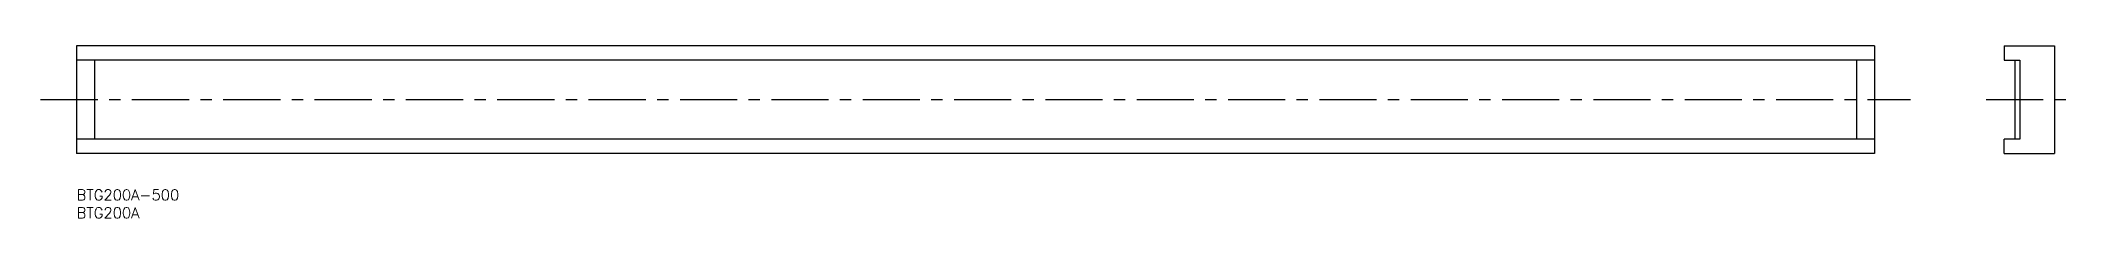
# Model space of a CAD drawing. Extents: x -10 to 555, y -8 to 40.
import ezdxf

# ---------------------------------------------------------------- set-up
doc = ezdxf.new("R2010")
doc.units = 0
doc.header["$LTSCALE"] = 0.5
doc.linetypes.add('CENTER', pattern=[50.8, 31.75, -6.35, 6.35, -6.35])
for name, color, linetype in [('MSM_CENTER', 1, 'CENTER'), ('MSM_CONTINUOUS', 7, 'CONTINUOUS'), ('MSM_PART_NUMBER', 7, 'CONTINUOUS')]:
    doc.layers.add(name, color=color, linetype=linetype)
doc.styles.get("Standard").update_dxf_attribs({"font": 'txt.shx', "height": 3, "bigfont": 'bigfont.shx'})

# ---------------------------------------------------------------- blocks, each defined once
blk = doc.blocks.new('*U3')
at = {"layer": 'MSM_PART_NUMBER'}
blk.add_text('BTG200A-500', height=3, dxfattribs=at).set_placement((0, -3))
blk = doc.blocks.new('*U4')
at = {"layer": 'MSM_PART_NUMBER'}
blk.add_text('BTG200A', height=3, dxfattribs=at).set_placement((0, -8))

msp = doc.modelspace()

# ---------------------------------------------------------------- linework, layer by layer
at = {"layer": 'MSM_CENTER'}
for p, q in [((-10, 25), (510, 25)), ((531, 25), (555, 25))]:
    msp.add_line(p, q, dxfattribs=at)
at = {"layer": 'MSM_CONTINUOUS'}
for p, q in [((500, 40), (0, 40)), ((0, 40), (0, 10)), ((500, 40), (500, 10)), ((536, 40), (550, 40)), ((536, 40), (536, 36)), ((550, 40), (550, 10)), ((500, 36), (0, 36)), ((5, 36), (5, 14)), ((495, 36), (495, 14)), ((536, 36), (540.4, 36)), ((539, 36), (539, 14)), ((540.4, 36), (540.4, 14)), ((500, 14), (0, 14)), ((536, 10), (536, 14)), ((540.4, 14), (536, 14)), ((500, 10), (0, 10)), ((536, 10), (550, 10))]:
    msp.add_line(p, q, dxfattribs=at)

# ---------------------------------------------------------------- block references
for name in ['*U3', '*U4']:
    msp.add_blockref(name, (0, 0), dxfattribs=at)

doc.saveas('drawing.dxf')
